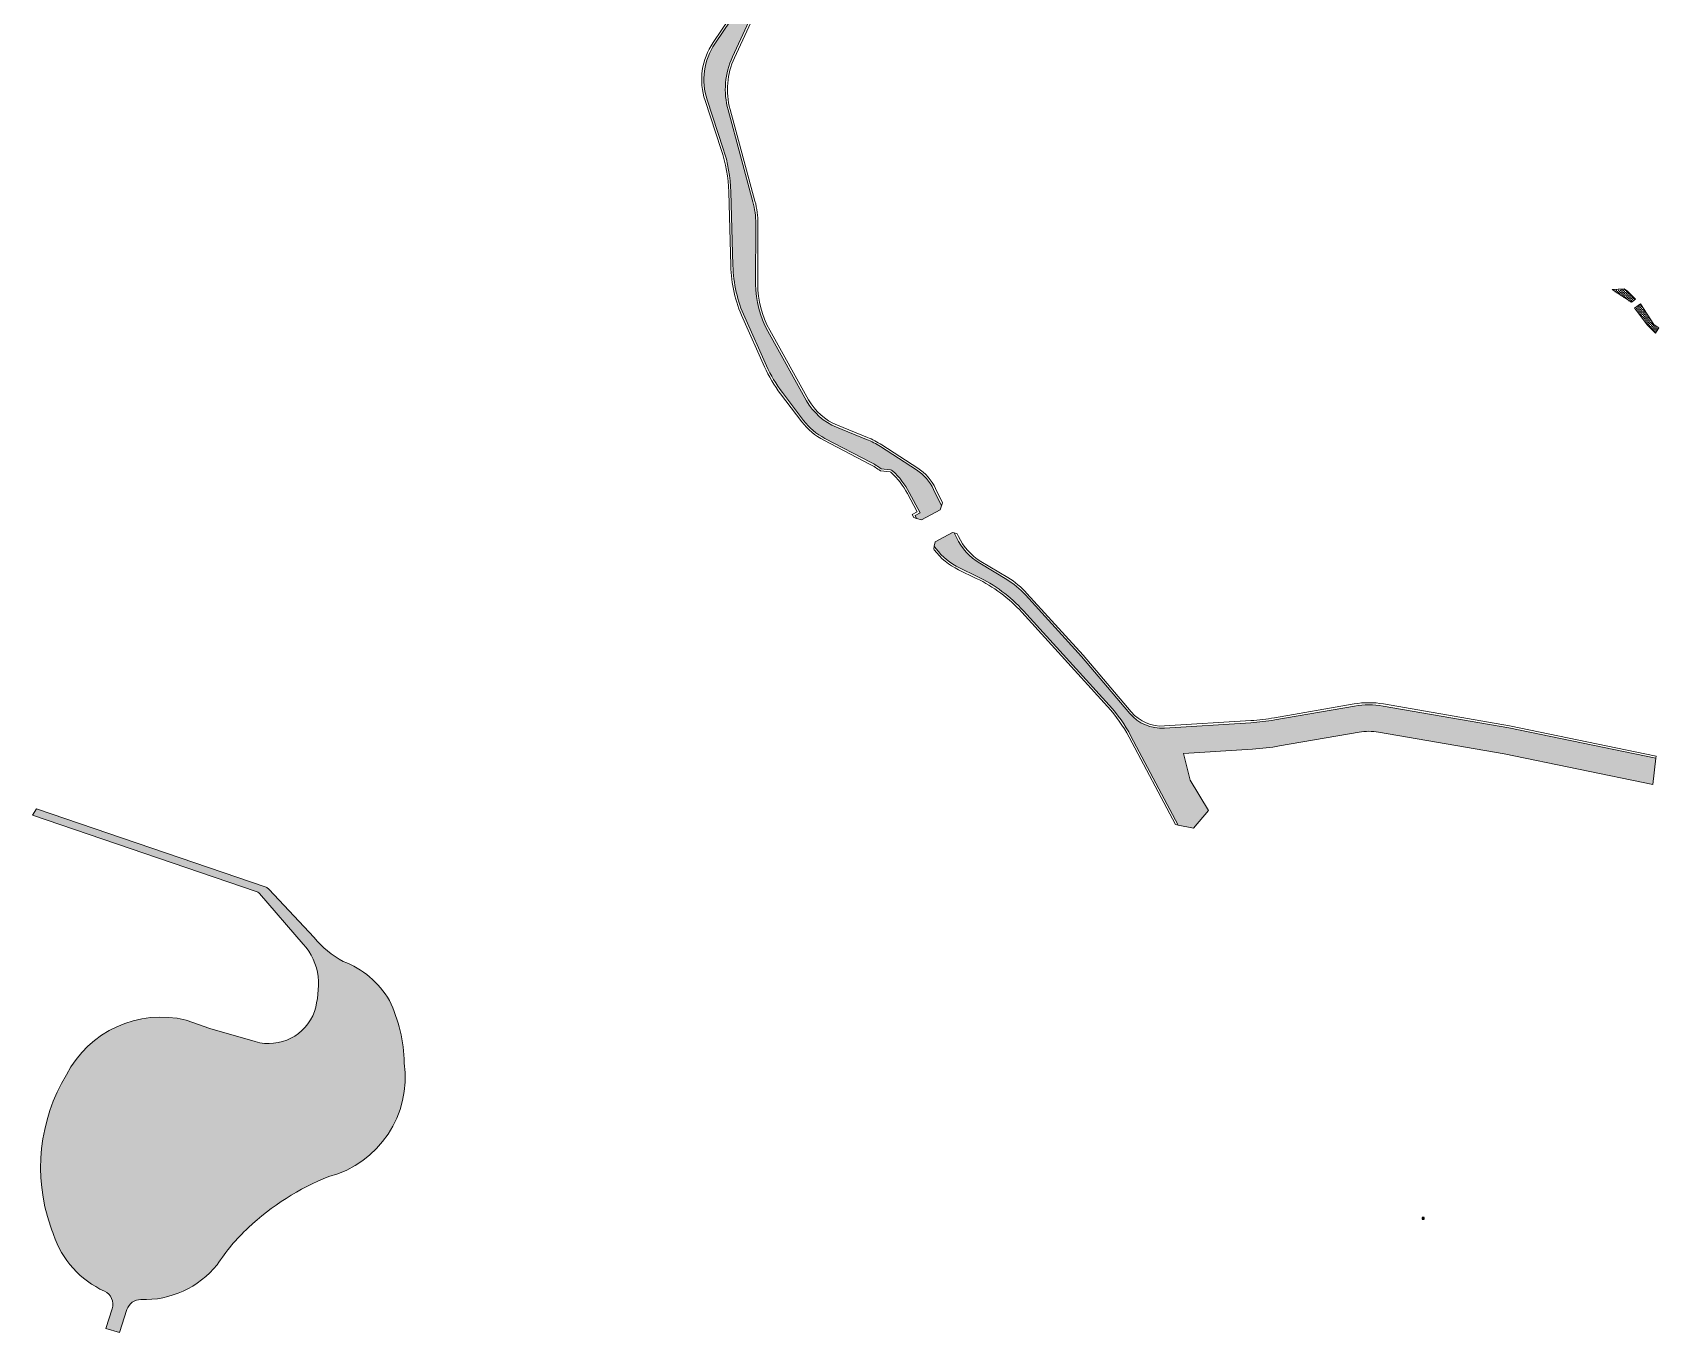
# Model space of a CAD drawing. Header units: metres. Extents: x 563299 to 571118, y 2063753 to 2067384.
# Drawn here: x 567230 to 569498, y 2063753 to 2065569 of the extents above; entities that cross this region are included whole.
import ezdxf

# ---------------------------------------------------------------- set-up
doc = ezdxf.new("R2010")
doc.units = ezdxf.units.M
doc.layers.get('0').update_dxf_attribs({"linetype": 'CONTINUOUS'})
doc.layers.add('datKeSog', color=251, linetype='CONTINUOUS', lineweight=13)
doc.layers.add('datMatNc', color=150, linetype='CONTINUOUS', lineweight=13)
doc.layers.add('hacth sdd', color=8, linetype='CONTINUOUS')
doc.layers.add('Luoi', color=1, linetype='CONTINUOUS')
pattern_1 = [(0, (0, 0), (1.5875, 1.5875), [1.5875, -1.5875])]

# ---------------------------------------------------------------- blocks, each defined once
blk = doc.blocks.new('A$C3A1F6BF5')
at = {"linetype": 'Continuous', "ltscale": 10}
h = blk.add_hatch(dxfattribs=at)
h.set_pattern_fill('ANGLE', color=1, scale=0.02, style=0)
h.set_pattern_definition([(0, (5779.488969955226, -3792.413134359585), (0, 0.1397), [0.1016, -0.0381]), (90, (5779.488969955226, -3792.413134359585), (-0.1397, 0), [0.1016, -0.0381])])
h.paths.add_polyline_path([(1.575739006136245, -7.138833098e-07), (1.575739006136245, 1.457161394760078), (1.134932063e-06, 1.457161394760078), (1.134932063e-06, -7.138833098e-07)])
h.paths.add_polyline_path([(0.7245893544835817, 0.7285803404383842, -1), (0.8511507865847271, 0.7285803404383842, -1)], flags=16)
at = {"color": 1}
blk.add_lwpolyline([(1.134932063e-06, 1.457161394760078), (1.134932063e-06, -7.138833098e-07), (1.575739006136245, -7.138833098e-07), (1.575739006136245, 1.457161394760078)], close=True, dxfattribs=at)
at = {"color": 1, "linetype": 'Continuous', "ltscale": 10}
blk.add_circle((0.7878700705341544, 0.7285803404383842), 0.0632807160505728, dxfattribs=at)

msp = doc.modelspace()

# ---------------------------------------------------------------- hatches: boundary and pattern name
at = {"layer": 'hacth sdd'}
h = msp.add_hatch(dxfattribs=at)
h.set_pattern_fill('DASH', color=152, scale=0.5, style=0)
h.set_pattern_definition(pattern_1)
edge = h.paths.add_edge_path()
edge.add_line((568193.6505004644, 2065856.758662094), (568189.2342225392, 2065859.482442441))
edge.add_line((568189.2342225392, 2065859.482442441), (568174.4753089527, 2065854.827631242))
edge.add_line((568174.4753089527, 2065854.827631242), (568170.522490681, 2065848.377432168))
edge.add_arc((568357.3280734743, 2065880.219609237), 189.5000000085253, 189.6734497262102, 201.1426472885208)
edge.add_line((568180.5842057121, 2065811.86863842), (568208.6995510077, 2065727.951614693))
edge.add_line((568208.6995510077, 2065727.951614693), (568220.8163196638, 2065675.090030885))
edge.add_line((568220.8163196638, 2065675.090030885), (568228.5338493477, 2065669.948930883))
edge.add_arc((568225.7618117412, 2065665.7877042), 5.000000000007709, 9.047145190574724, 56.33008398646518, ccw=False)
edge.add_arc((568113.6738327895, 2065647.940156049), 118.5000000020039, -19.28655156632368, 9.047145189809214, ccw=False)
edge.add_arc((568220.804030458, 2065610.451881239), 4.999999999207973, 301.19166714606973, 340.71388241397705, ccw=False)
edge.add_line((568223.3935434744, 2065606.174683286), (568213.2485414062, 2065600.032668071))
edge.add_arc((568113.6738327942, 2065647.940156046), 110.4999999966941, 325.92360930828585, 334.3068134902207, ccw=False)
edge.add_line((568205.2000193765, 2065586.027256187), (568182.896286571, 2065553.055523077))
edge.add_arc((568257.0283562478, 2065502.908875678), 89.49999999945773, 145.9236093080285, 198.3102895883505)
edge.add_line((568172.0598241874, 2065474.791291155), (568194.6775002934, 2065406.442933003))
edge.add_arc((567994.8353103605, 2065340.311630858), 210.5000000010879, 1.593749963574794, 18.310289587852026, ccw=False)
edge.add_line((568205.2538794657, 2065346.166182606), (568208.1164938697, 2065243.280897305))
edge.add_arc((568397.5431867196, 2065248.551384507), 189.4999999984741, 181.5937499635882, 204.1279011943548)
edge.add_line((568224.5988115343, 2065171.088534759), (568254.9450554942, 2065103.337190497))
edge.add_arc((568427.8894306803, 2065180.800040248), 189.500000000206, 204.1279011948966, 217.31119752444)
edge.add_line((568277.1696515235, 2065065.935780484), (568306.7209427588, 2065027.159888854))
edge.add_arc((568377.9052184037, 2065081.409763518), 89.5000000006386, 217.3111975240138, 242.4448554346309)
edge.add_line((568336.5023298655, 2065002.062105576), (568401.0987446173, 2064968.356281998))
edge.add_arc((568349.9812118453, 2064870.390737836), 110.4999999980994, 53.84199000585198, 62.4448554363679, ccw=False)
edge.add_line((568415.1777717753, 2064959.607656483), (568428.2484961511, 2064958.097999002))
edge.add_arc((568427.6748142254, 2064953.131019131), 4.999999999112481, 46.80172715165219, 83.4115796131228, ccw=False)
edge.add_arc((568349.9812118463, 2064870.390737838), 118.4999999954843, 28.152946354287792, 46.80172716072849, ccw=False)
edge.add_line((568454.4616229425, 2064926.302218735), (568469.5416706443, 2064898.049994633))
edge.add_line((568469.5416706443, 2064898.049994633), (568462.4841124291, 2064894.282917245))
edge.add_line((568462.4841124291, 2064894.282917245), (568464.6790328308, 2064890.170769573))
edge.add_line((568464.6790328308, 2064890.170769573), (568471.4202055837, 2064888.158735748))
edge.add_line((568471.4202055837, 2064888.158735748), (568497.488058064, 2064902.413177661))
edge.add_line((568497.488058064, 2064902.413177661), (568499.2817431292, 2064907.939709477))
edge.add_line((568499.2817431292, 2064907.939709477), (568488.454312469, 2064930.776523851))
edge.add_arc((568428.8177141399, 2064902.501514795), 65.99999997987841, 25.36664806041771, 57.09931685425117)
edge.add_line((568464.6678885431, 2064957.915998395), (568414.2926725843, 2064990.506039127))
edge.add_arc((568351.2832751585, 2064893.110886144), 115.9999999504489, 57.09931685562351, 67.91540200452455)
edge.add_line((568394.8963964973, 2065000.599935054), (568352.8414599613, 2065017.663506353))
edge.add_arc((568384.4233754267, 2065095.500403877), 84.00000000444403, 209.1388707834907, 247.9154020059637, ccw=False)
edge.add_line((568311.0542406358, 2065054.598447191), (568256.8346790611, 2065151.856442755))
edge.add_arc((568373.87591788, 2065217.104802215), 133.9999999867276, 179.8760983085742, 209.1388707802954, ccw=False)
edge.add_line((568239.8762312102, 2065217.394575979), (568240.0588309933, 2065301.833936747))
edge.add_arc((568124.0591021159, 2065302.084785701), 116.0000001069477, 359.8760982969602, 375.1454592622165)
edge.add_line((568236.0299163598, 2065332.392157451), (568201.3031942445, 2065460.690294942))
edge.add_arc((568306.517148917, 2065489.16877357), 109.0000000126942, 155.2905296896661, 195.1454592751487, ccw=False)
edge.add_line((568207.4972873691, 2065534.732652046), (568250.2902979966, 2065627.730836762))
edge.add_arc((568190.3333176202, 2065655.319974187), 65.99999999807393, 335.2905296862297, 385.0087042855164)
edge.add_line((568250.1453934411, 2065683.221866341), (568214.4666010971, 2065759.704945696))
edge.add_arc((568335.903239877, 2065816.354241913), 134.0000000000409, 189.1660658887518, 205.0087042973626, ccw=False)
edge.add_line((568203.6143148901, 2065795.008508713), (568193.6505004644, 2065856.758662094))
h = msp.add_hatch(dxfattribs=at)
h.set_pattern_fill('DASH', color=152, scale=0.5, style=0)
h.set_pattern_definition(pattern_1)
h.paths.add_polyline_path([(569457.4418247332, 2065207.36940227), (569452.9085439608, 2065210.760049293), (569435.96676094, 2065209.750914228), (569462.8646051052, 2065192.004630553), (569468.7215064797, 2065196.209195209)])
h = msp.add_hatch(dxfattribs=at)
h.set_pattern_fill('DASH', color=152, scale=0.5, style=0)
h.set_pattern_definition(pattern_1)
h.paths.add_polyline_path([(569493.9329951555, 2065160.833157643), (569475.4549711325, 2065189.964051925), (569467.2074534043, 2065184.043306581), (569469.3299999987, 2065180.864000004), (569484.9832755174, 2065160.583802958), (569496.4460000105, 2065148.859000016), (569501.3030000018, 2065156.199000003)])
h = msp.add_hatch(dxfattribs=at)
h.set_pattern_fill('DASH', color=152, scale=0.5, style=0)
h.set_pattern_definition(pattern_1)
edge = h.paths.add_edge_path()
edge.add_line((568837.459023007, 2064562.002088362), (568933.7567617416, 2064568.028047977))
edge.add_arc((568912.1476168188, 2064913.352598005), 345.9999999948964, 273.5806910419092, 279.8559016471669)
edge.add_line((568971.3727304877, 2064572.459086909), (569082.6604939118, 2064591.793659801))
edge.add_arc((569096.1829909639, 2064513.95959224), 78.99999999729455, 80.1275580285789, 99.85590164773942, ccw=False)
edge.add_line((569109.7279568327, 2064591.789752841), (569284.9648101089, 2064561.292871193))
edge.add_line((569284.9648101089, 2064561.292871193), (569492.7074316298, 2064518.576231566))
edge.add_line((569492.7074316298, 2064518.576231566), (569496.983472617, 2064555.471076337))
edge.add_line((569496.983472617, 2064555.471076337), (569291.8644043459, 2064597.64825334))
edge.add_line((569291.8644043459, 2064597.64825334), (569116.071801603, 2064628.241853377))
edge.add_arc((569096.1829909626, 2064513.95959224), 115.9999999972407, 80.12755802993507, 99.85590164718238)
edge.add_line((569076.3271725073, 2064628.247590179), (568965.0394090795, 2064608.913017286))
edge.add_arc((568912.1476168189, 2064913.352598), 308.9999999906065, 273.5806910426058, 279.85590164648255, ccw=False)
edge.add_line((568931.4459572303, 2064604.955817778), (568810.8221634476, 2064597.407622779))
edge.add_arc((568807.1373670582, 2064656.292444893), 58.99999999822329, 220.3901456688465, 273.58069104279457, ccw=False)
edge.add_line((568762.200030821, 2064618.061098962), (568694.7763724475, 2064697.311241298))
edge.add_line((568694.7763724475, 2064697.311241298), (568616.5685624428, 2064783.595166433))
edge.add_arc((568530.6205212368, 2064705.691801858), 115.999999997092, 42.18918376869899, 58.96195482312342)
edge.add_line((568590.4309485555, 2064805.083515714), (568552.8553574871, 2064827.695180926))
edge.add_arc((568596.1663565818, 2064899.668490959), 83.99999999863894, 205.3666480584097, 238.96195482191018, ccw=False)
edge.add_line((568520.2652314126, 2064863.68211579), (568517.296330753, 2064869.94401073))
edge.add_line((568517.296330753, 2064869.94401073), (568514.691252699, 2064870.789511987))
edge.add_line((568514.691252699, 2064870.789511987), (568490.7543499671, 2064857.700317553))
edge.add_line((568490.7543499671, 2064857.700317553), (568489.3719363239, 2064851.337591742))
edge.add_line((568489.3719363239, 2064851.337591742), (568491.7213949313, 2064848.198518748))
edge.add_arc((568563.374456986, 2064901.827696425), 89.50000000093384, 216.8132451761377, 244.311221008942)
edge.add_line((568524.5777637353, 2064821.173703387), (568549.3283911821, 2064809.268000215))
edge.add_arc((568458.0803025985, 2064619.573413235), 210.4999999985185, 42.3027196844244, 64.31122101195808, ccw=False)
edge.add_line((568613.7659232428, 2064761.249937487), (568733.6363133776, 2064629.526660228))
edge.add_arc((568577.950692733, 2064487.850135976), 210.499999999523, 27.90010799035599, 42.30271968459482, ccw=False)
edge.add_line((568763.9831722159, 2064586.349712509), (568829.830152009, 2064461.986975649))
edge.add_line((568829.830152009, 2064461.986975649), (568851.5062817704, 2064457.856450257))
edge.add_line((568851.5062817704, 2064457.856450257), (568872.0747026269, 2064482.200784263))
edge.add_line((568872.0747026269, 2064482.200784263), (568846.460165381, 2064524.841300676))
edge.add_line((568846.460165381, 2064524.841300676), (568837.459023007, 2064562.002088362))
h = msp.add_hatch(dxfattribs=at)
h.set_pattern_fill('DASH', color=152, scale=0.5, style=0)
h.set_pattern_definition(pattern_1)
edge = h.paths.add_edge_path()
edge.add_arc((567409.439482877, 2064045.328761848), 148.5659409522286, 76.35179976346518, 152.7003840690624, ccw=False)
edge.add_line((567444.4950569529, 2064189.699622957), (567477.867174167, 2064177.959347559))
edge.add_line((567477.867174167, 2064177.959347559), (567540.9713856919, 2064159.622732107))
edge.add_arc((567559.9020532921, 2064224.997179553), 68.06018332867325, 253.8504168210014, 340.1410020687476)
edge.add_arc((567488.9586473359, 2064240.859990865), 140.4736999447239, 343.8881606613551, 363.9045468873496)
edge.add_arc((567545.5678099853, 2064239.116065908), 84.30053637577922, 7.70980706688391, 42.30183227612697)
edge.add_line((567607.9172936274, 2064295.853375703), (567546.7788459896, 2064366.386800929))
edge.add_arc((567539.2224577861, 2064359.836915638), 10.00000000062251, 40.9187801760177, 71.1832918045184)
edge.add_line((567542.4478751541, 2064369.302468068), (567229.984379754, 2064475.775406866))
edge.add_line((567229.984379754, 2064475.775406866), (567235.4104146592, 2064484.491091808))
edge.add_line((567235.4104146592, 2064484.491091808), (567556.0925156688, 2064375.217636774))
edge.add_arc((567552.8670983035, 2064365.752084344), 9.999999999186048, 43.03295591236781, 71.18329181774891, ccw=False)
edge.add_line((567560.1767113288, 2064372.576273483), (567623.2950252508, 2064304.968175263))
edge.add_arc((567731.5390515508, 2064395.335912226), 141.0074363763486, 219.8568832772078, 241.3467075162383)
edge.add_arc((567619.0922438592, 2064152.8826137), 126.8974977788511, 30.486607752572297, 69.31085971670842, ccw=False)
edge.add_arc((567534.5939523826, 2064125.388527615), 214.521277917157, 1.1773634486812057, 25.35807071409431, ccw=False)
edge.add_arc((567606.9511447549, 2064109.880586047), 143.5074604831693, -75.14867476411041, 7.977189961455679, ccw=False)
edge.add_arc((567775.1970408432, 2063639.992963159), 356.312927559991, 111.6511517485188, 133.1763741897588)
edge.add_arc((567726.6457406215, 2063691.737588033), 285.3570613012404, 133.1763741899961, 146.7714060176707)
edge.add_arc((567385.2216758681, 2063931.842116379), 132.5291037827885, 268.3869494716492, 320.815577192592, ccw=False)
edge.add_arc((567380.9281455987, 2063779.373453702), 19.99999999942256, 88.38712393226747, 161.948496993472)
edge.add_line((567361.9125784466, 2063785.570889128), (567351.4476648566, 2063753.461435227))
edge.add_line((567351.4476648566, 2063753.461435227), (567332.1915393996, 2063758.920766538))
edge.add_line((567332.1915393996, 2063758.920766538), (567341.2538583825, 2063786.72664483))
edge.add_arc((567322.2382912299, 2063792.924080256), 19.9999999998844, 341.9484969925137, 425.6109726984901)
edge.add_arc((567385.2216758685, 2063931.842116379), 132.529103783184, 198.2797114627122, 245.6111914585301, ccw=False)
edge.add_arc((567491.7679007688, 2063983.816224028), 250.507816456058, 199.0395119997098, 201.9262143987718, ccw=False)
edge.add_arc((567491.767900788, 2063983.816224025), 250.507816473157, 148.8316699562525, 199.0395119975718, ccw=False)

# ---------------------------------------------------------------- linework, layer by layer
at = {"layer": 'datKeSog', "elevation": 3.0256135e-09}
for points in [[(568250.2902979968, 2065627.730836762), (568207.4972873693, 2065534.732652046, 0.175674383971344), (568201.3031942447, 2065460.690294942), (568236.02991636, 2065332.392157451, -0.0667239122864936), (568240.0588309935, 2065301.833936747), (568239.8762312104, 2065217.394575979, 0.1283813555494492), (568256.8346790613, 2065151.856442755), (568311.0542406361, 2065054.598447191, 0.1708277383400656), (568352.8414599615, 2065017.663506353), (568394.8963964975, 2065000.599935054, -0.04722914390014982), (568414.2926725845, 2064990.506039127), (568464.6678885433, 2064957.915998395, -0.1393515372452578), (568488.4543124692, 2064930.776523851), (568499.2817431292, 2064907.939709477), (568500.6309317744, 2064912.096701202), (568491.1650669422, 2064932.06175153, 0.1393515372679421), (568466.2974419257, 2064960.434838559), (568415.9222259715, 2064993.024879288, 0.04722914391189448), (568396.0243220497, 2065003.379824251), (568353.96938551, 2065020.443395551, -0.1708277383272194), (568313.6745668785, 2065056.059231358), (568259.4550053047, 2065153.317226921, -0.1283813555520893), (568242.8762241959, 2065217.388088506), (568243.058823979, 2065301.827449288, 0.06672391225728509), (568238.9257132773, 2065333.175968789), (568204.1989911605, 2065461.474106286, -0.1756743839576609), (568210.2226046592, 2065533.478600345), (568253.0156152864, 2065626.47678506, 0.2204048806140073)], [(568205.2000193768, 2065586.027256187), (568182.8962865713, 2065553.055523077, 0.2326460248800597), (568172.0598241872, 2065474.791291157), (568194.6775002936, 2065406.442933003, -0.07306929092948466), (568205.253879466, 2065346.166182604), (568208.1164938699, 2065243.280897305, 0.09864186393166473), (568224.5988115353, 2065171.088534757), (568254.9450554944, 2065103.337190497, 0.05758651169701158), (568277.1696515239, 2065065.935780484), (568306.7209427591, 2065027.159888854, 0.1101080369997642), (568336.5023298651, 2065002.062105577), (568401.0987446175, 2064968.356281998, -0.03755472198197181), (568415.1777717754, 2064959.607656483), (568428.2484961513, 2064958.097999002, -0.1611133326802776), (568431.0974398812, 2064956.775965443, -0.08155072349522186), (568454.461622924, 2064926.30221877), (568469.5416706445, 2064898.049994633), (568462.4841124293, 2064894.282917246), (568464.6790328305, 2064890.170769573), (568464.6790328305, 2064890.170769573), (568460.6339987015, 2064891.378088505), (568458.4248740785, 2064895.516847556), (568465.4824322938, 2064899.283924943), (568451.8157979917, 2064924.888142029, 0.0815472543411448), (568429.0438644878, 2064954.588997655, 0.1611133326808935), (568427.9042869956, 2064955.117811079), (568414.0412141139, 2064956.718984134, 0.03938700205700382), (568399.7109382979, 2064965.696583966), (568335.1145235454, 2064999.402407545, -0.1101080369995298), (568304.3348776536, 2065025.341457301), (568274.7835864186, 2065064.117348931, -0.0575865116971416), (568252.2071498187, 2065102.110865698), (568221.8609058595, 2065169.862209959, -0.0986418639316481), (568205.1176544053, 2065243.197459513), (568202.2550400014, 2065346.082744812, 0.0730692909294444), (568191.8293930736, 2065405.500444136), (568169.2117169673, 2065473.84880229, -0.2326460248804997), (568180.4114127274, 2065554.736416286), (568202.7151455329, 2065587.708149396, 0.03865910023112222)]]:
    msp.add_lwpolyline(points, format="xyb", dxfattribs=at)
at = {"layer": 'datKeSog'}
for points in [[(568965.0394090795, 2064608.913017286), (569076.3271725074, 2064628.247590179, -0.08629438944733543), (569116.071801603, 2064628.241853377), (569291.8644044404, 2064597.648253327), (569496.9834726171, 2064555.471076336), (569497.330178643, 2064558.462550237), (569292.4238309457, 2064600.595987029), (569116.5861673956, 2064631.197429097, 0.08629438944683895), (569075.8136599616, 2064631.203314263), (568964.5258965334, 2064611.868741371, -0.02738761614156991), (568931.2585947021, 2064607.949961275), (568810.6348009196, 2064600.401766277, -0.2363464245675781), (568764.4849801222, 2064620.005065704), (568697.0307998104, 2064699.291083694), (568618.7913566122, 2064785.60990862, 0.07331596124038856), (568591.9777699516, 2064807.653991073), (568554.4021788836, 2064830.265656284, -0.1476462280280203), (568522.975985883, 2064864.967343475), (568521.2202547744, 2064868.670466282), (568517.2963307527, 2064869.94401073), (568520.2652314152, 2064863.682115785, 0.1476462280085317), (568552.8553574871, 2064827.695180926), (568590.4309485555, 2064805.083515714, -0.07331596123945902), (568616.5685624428, 2064783.595166433), (568694.7763724445, 2064697.311241298), (568762.2000308217, 2064618.061098961, 0.2363464245676788), (568810.8221634476, 2064597.407622779), (568931.4459572304, 2064604.955817778, 0.02738761614142885)], [(568763.9831722155, 2064586.34971251, 0.06292610803378292), (568733.6363133776, 2064629.526660228), (568613.7659232436, 2064761.249937486, 0.09632648629226859), (568549.3283911821, 2064809.268000215), (568524.5777637387, 2064821.173703386, -0.1205616375840318), (568491.7213949313, 2064848.198518748), (568489.3719363239, 2064851.337591742), (568488.5288899865, 2064847.45736912), (568489.319616315, 2064846.400892681, 0.1205616375679584), (568523.2773159151, 2064818.470217589), (568548.0279433639, 2064806.564514414, -0.09632648628890138), (568611.5471257978, 2064759.230794624), (568731.4175159339, 2064627.507517365, -0.06292610803363761), (568761.3318779711, 2064584.94591807), (568826.0546551674, 2064462.706420758), (568829.8301520089, 2064461.986975648)]]:
    msp.add_lwpolyline(points, format="xyb", close=True, dxfattribs=at)
at = {"layer": 'datMatNc', "elevation": 3.0256135e-09}
msp.add_lwpolyline([(568205.2000193765, 2065586.027256187), (568182.896286571, 2065553.055523077, 0.2326460248836342), (568172.0598241874, 2065474.791291155), (568194.6775002934, 2065406.442933003, -0.07306929092754738), (568205.2538794657, 2065346.166182606), (568208.1164938697, 2065243.280897305, 0.09864186392929536), (568224.5988115343, 2065171.088534759), (568254.9450554942, 2065103.337190497, 0.05758651169658641), (568277.1696515235, 2065065.935780484), (568306.7209427588, 2065027.159888854, 0.110108037001488), (568336.5023298655, 2065002.062105576), (568401.0987446173, 2064968.356281998, -0.03755472198219647), (568415.1777717753, 2064959.607656483), (568428.2484961511, 2064958.097999002, -0.1611133326802776), (568431.097439881, 2064956.775965443, -0.08155072357981252), (568454.4616229425, 2064926.302218735), (568469.5416706443, 2064898.049994633), (568462.4841124291, 2064894.282917245), (568464.6790328308, 2064890.170769573), (568471.4202055837, 2064888.158735748), (568497.488058064, 2064902.413177661), (568499.2817431292, 2064907.939709477), (568488.454312469, 2064930.776523851, 0.1393515372452578), (568464.6678885431, 2064957.915998395), (568414.2926725843, 2064990.506039127, 0.04722914390014982), (568394.8963964973, 2065000.599935054), (568352.8414599613, 2065017.663506353, -0.1708277383400656), (568311.0542406358, 2065054.598447191), (568256.8346790611, 2065151.856442755, -0.1283813555494492), (568239.8762312102, 2065217.394575979), (568240.0588309933, 2065301.833936747, 0.0667239122864936), (568236.0299163598, 2065332.392157451), (568201.3031942445, 2065460.690294942, -0.175674383971344), (568207.4972873691, 2065534.732652046), (568250.2902979966, 2065627.730836762, 0.2204048806119813)], format="xyb", dxfattribs=at)
at = {"layer": 'datMatNc'}
for points in [[(569457.4418247332, 2065207.36940227), (569452.9085439608, 2065210.760049293), (569435.96676094, 2065209.750914228), (569462.8646051052, 2065192.004630553), (569468.7215064797, 2065196.209195209)], [(569493.9329951555, 2065160.833157643), (569475.4549711325, 2065189.964051925), (569467.2074534043, 2065184.043306581), (569469.3299999987, 2065180.864000004), (569484.9832755174, 2065160.583802958), (569496.4460000105, 2065148.859000016), (569501.3030000018, 2065156.199000003)]]:
    msp.add_lwpolyline(points, close=True, dxfattribs=at)
msp.add_lwpolyline([(568837.459023007, 2064562.002088362), (568933.7567617416, 2064568.028047977, 0.02738761614755875), (568971.3727304877, 2064572.459086909), (569082.6604939118, 2064591.793659801, -0.08629438945605672), (569109.7279568327, 2064591.789752841), (569284.9648101089, 2064561.292871193), (569492.7074316298, 2064518.576231566), (569496.983472617, 2064555.471076337), (569291.8644043459, 2064597.64825334), (569116.071801603, 2064628.241853377, 0.08629438944759198), (569076.3271725073, 2064628.247590179), (568965.0394090795, 2064608.913017286, -0.0273876161415226), (568931.4459572303, 2064604.955817778), (568810.8221634476, 2064597.407622779, -0.2363464245722618), (568762.200030821, 2064618.061098962), (568694.7763724475, 2064697.311241298), (568616.5685624428, 2064783.595166433, 0.07331596123945902), (568590.4309485555, 2064805.083515714), (568552.8553574871, 2064827.695180926, -0.1476462280266018), (568520.2652314126, 2064863.68211579), (568517.296330753, 2064869.94401073), (568514.691252699, 2064870.789511987), (568490.7543499671, 2064857.700317553), (568489.3719363239, 2064851.337591742), (568491.7213949313, 2064848.198518748, 0.1205616375734042), (568524.5777637353, 2064821.173703387), (568549.3283911821, 2064809.268000215, -0.09632648629079113), (568613.7659232428, 2064761.249937487), (568733.6363133776, 2064629.526660228, -0.06292610803471108), (568763.9831722159, 2064586.349712509), (568829.830152009, 2064461.986975649), (568851.5062817704, 2064457.856450257), (568872.0747026269, 2064482.200784263), (568846.460165381, 2064524.841300676)], format="xyb", close=True, dxfattribs=at)
at = {"layer": 'datMatNc', "linetype": 'Continuous'}
msp.add_lwpolyline([(567277.4207708054, 2064113.467579522, -0.3460298224271914), (567444.4950569529, 2064189.699622957), (567477.867174167, 2064177.959347559), (567540.9713856919, 2064159.622732107, 0.3953758625944973), (567623.9147974994, 2064201.876687911, 0.08756070964333275), (567629.1062907029, 2064250.425472286, 0.1520929217242332), (567607.9172936274, 2064295.853375703), (567546.7788459896, 2064366.386800929, 0.1328268304142825), (567542.4478751541, 2064369.302468068), (567229.984379754, 2064475.775406866), (567235.4104146592, 2064484.491091808), (567556.0925156688, 2064375.217636774, -0.1234504681101038), (567560.1767113288, 2064372.576273483), (567623.2950252508, 2064304.968175263, 0.09404282514558131), (567663.9248170749, 2064271.596620125, -0.171042043311651), (567728.4458793751, 2064217.262403557, -0.105901495999473), (567749.0699404447, 2064129.79638696, -0.3794942581787468), (567643.733790257, 2063971.167110839, 0.09419864720225449), (567531.3911819159, 2063899.834463884, 0.05938919283771991), (567487.9471433682, 2063848.107764549, -0.2328389696996911), (567381.4910712022, 2063799.365530001, 0.3324685421918747), (567361.9125784466, 2063785.570889128), (567351.4476648566, 2063753.461435227), (567332.1915393996, 2063758.920766538), (567341.2538583825, 2063786.72664483, 0.38217525221227), (567330.4968915795, 2063811.139335409, -0.2095096838573932), (567259.3804408102, 2063890.273535593, -0.01259628148562091), (567254.9644064361, 2063902.095534008, -0.222646308129913)], format="xyb", close=True, dxfattribs=at)

# ---------------------------------------------------------------- block references
at = {"layer": 'Luoi', "color": 250, "linetype": 'Continuous', "ltscale": 10, "xscale": 1.59988752589561, "yscale": 1.59988752589561, "zscale": 1.59988752589561}
msp.add_blockref('A$C3A1F6BF5', (569170.8294965021, 2063911.864353402), dxfattribs=at)

doc.saveas('drawing.dxf')
